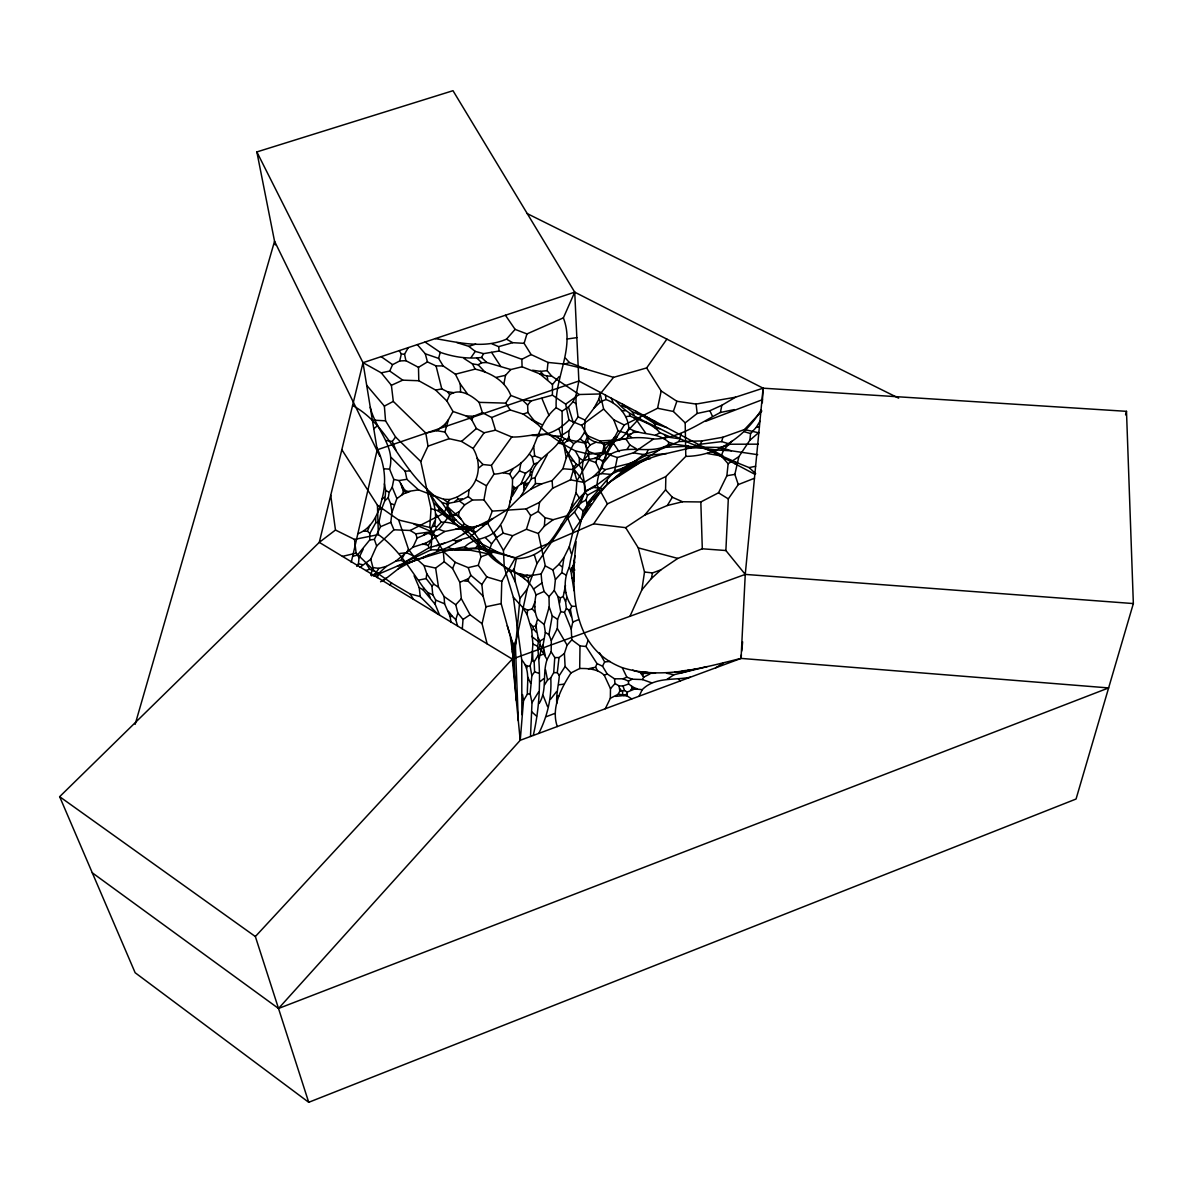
<?xml version="1.0" encoding="UTF-8"?>
<svg xmlns="http://www.w3.org/2000/svg" width="1193" height="1193" viewBox="0 0 1193 1193"><rect width="100%" height="100%" fill="white"/><g stroke="black" fill="none" stroke-linecap="round" stroke-linejoin="round"><path stroke-width="1.5" d="M373.707 576.159L397.314 566.123L430.941 549.824L431.866 537.118L436.489 527.231L434.64 525.949C437.19 512.975 434.401 500.091 426.751 488.996C398.551 464.092 386.875 423.828 352.576 405.501M530.497 736.484L532.003 702.632L530.139 693.685L531.839 675.73L530.095 665.783L531.571 661.205L532.898 644.041L531.646 629.68L527.172 614.768L523.011 607.804L513.348 597.275L504.281 567.301L503.431 550.435L487.654 523.309L492.262 511.111L483.926 499.867L486.476 485.775L493.962 474.158C511.022 473.278 526.68 461.661 533.659 446.286C539.445 432.239 543.889 417.789 556.192 407.738C554.521 376.943 575.205 348.58 563.379 317.875L574.713 292.151L452.997 90.698L256.853 151.929L275.27 244.908M377.212 577.666L379.374 572.789L386.383 566.392L395.748 561.187L412.927 547.199L426.333 542.875L444.795 531.481L455.487 529.304L469.818 528.797L474.814 527.44L492.918 518.537L507.592 509.53L520.685 496.527L530.781 489.234L541.905 483.776L552.135 480.57L562.902 468.745L566.257 457.933L573.699 443.751L570.12 440.545L568.778 436.549L568.942 430.703L578.053 416.849L575.995 403.577L576.025 395.465L578.859 381.014L574.728 292.151L363 362.702L319.277 542.368L59.65 796.685L135.137 972.727L308.719 1102.302L1076.056 799.027L1133.35 603.569L1126.49 411.331L763.102 388.187L735.559 397.194L696.086 404.069L676.863 401.266L661.176 390.961L646.651 367.936L666.872 339.125M92.293 872.814L278.521 1008.473L520.223 740.286L512.274 659.073L527.187 589.133L536.999 563.528L567.257 518.866L574.489 511.976L580.648 503.028L584.734 492.172L584.421 482.613L581.99 469.475L579.306 465.315L579.336 458.008L575.235 450.85C557.146 441.156 539.639 429.763 527.962 412.435L527.604 405.009L522.206 399.804L510.828 395.45C504.967 380.388 490.129 372.499 475.142 369.114L455.398 374.214L443.155 365.923L438.621 358.392L425.304 353.799L417.282 344.598M538.789 733.397C547.483 716.098 551.941 697.249 550.748 677.878L553.716 672.658L554.775 657.597L551.166 651.781L551.3 640.581L548.944 634.676L552.27 615.886L549.198 606.894L549.004 596.664L554.268 590.431L555.401 579.574L552.881 569.956L545.305 565.9L538.356 533.51L544.366 526.158L553.149 519.716L566.839 515.808L577.129 505.429L585.718 490.875L593.637 487.43L611.084 474.411L632.275 464.331L637.301 460.066L645.428 455.637L666.499 453.519L689.42 448.18L700.246 444.228L721.705 441.604L730.205 444.228L758.286 444.169M575.235 450.85L589.059 454.175L602.51 452.565L604.195 445.302L599.781 440.978L587.776 435.833L581.587 425.334L568.942 420.13L565.661 404.129L552.419 395.166L552.478 384.489L559.025 376.675M357.84 533.718C372.052 528.603 378.718 513.05 381.894 499.33C386.92 481.748 384.698 463.988 376.869 447.718M605.298 708.746L610.339 698.293L618.123 694.281L619.823 691.12L619.033 685.871L615.006 683.559L614.499 678.817L607.177 673.911L602.525 666.216L596.977 663.562L586.002 646.487L580.007 645.92L571.805 639.836L571.223 629.054L572.774 622.06L570.388 609.444L571.73 606.312C563.692 595.292 563.245 579.127 569.344 567.197C572.058 548.049 579.977 530.199 583.079 510.947C603.852 483.448 631.679 460.558 666.499 453.519M352.621 556.341L357.438 555.073L369.77 539.922L369.845 533.495L375.735 522.773L375.706 517.374M533.256 735.455C540.116 705.928 540.981 675.879 537.536 646.188C540.623 637.345 533.271 628.383 537.625 619.271C533.987 611.666 534.375 603.032 535.985 594.964C529.006 572.401 501.612 570.552 488.101 553.835L470.817 550.331L430.941 549.824M557.295 726.537C550.838 707.852 561.083 688.406 571.015 672.912L579.694 668.512L580.007 645.92M610.339 698.293L610.488 688.674L604.255 675.208C597.618 668.945 588.313 668.319 579.694 668.512M278.521 1008.473L1108.625 687.929L741.062 658.402C702.602 667.886 661.563 679.95 622.254 667.662C570 647.605 571.238 588.089 576.115 541.741M741.405 654.718L741.062 658.402L520.237 740.286L523.518 700.53L527.366 694.162C527.097 682.828 530.318 669.198 521.744 659.983L513.348 597.275M516.36 700.768L511.767 641.64L501.149 603.598L501.776 581.394L515.48 557.742L593.696 523.831L625.684 527.664L644.742 515.093L665.56 489.801L665.858 476.559L685.796 456.382C717.172 456.099 745.237 436.519 761 410.153M528.29 581.96L528.38 577.77L531.78 575.429L541.115 573.967L545.305 565.9M555.401 579.574L561.784 572.67L563.976 557.504L569.3 546.722L573.072 531.452L598.245 495.125L607.312 484.298L622.97 470.668L634.855 463.212L648.381 457.083L659.028 450.029L678.981 441.514L701.931 440.933L722.883 437.249L744.477 429.54L761.85 410.989M551.3 640.581L557.325 628.502L557.593 619.361L560.74 611.696L557.877 596.485L554.268 590.431M521.878 714.682L521.744 659.983M539.147 703.467C547.512 690.031 542.099 674.149 547.065 659.58L543.68 653.913L543.083 645.025L545.335 632.365L544.172 624.491L549.198 606.894M573.699 443.751L580.23 438.935L584.481 432.448L585.017 420.07L593.965 408.185L598.797 399.297L600.482 392.482M574.236 581.259L572.923 568.062L574.907 555.819M741.062 658.402L745.252 574.4L725.881 550.525L728.312 498.883L738.273 484.597L754.468 478.244M762.312 402.846L763.102 388.172L574.713 292.151M520.685 496.527L531.377 478.781C531.407 458.112 556.892 453.101 562.291 434.968L562.097 411.167L568.435 406.977L573.028 401.743L576.025 395.465M433.76 502.924L477.826 544.739L480.913 556.833L478.274 565.318L468.223 567.629L455.189 562.306L443.259 551.345L429.808 527.455L431.016 508.65L420.786 461.527L395.569 436.996L385.548 420.816L384.37 406.112L366.669 385.264M539.236 658.625L541.533 647.396L543.083 645.025M556.758 703.512C556.132 693.849 558.652 685.095 559.323 675.462L565.109 666.484L564.393 653.451L567.107 645.174L571.805 639.836M544.366 526.158L544.977 517.687L538.252 511.379L539.549 502.357L552.642 488.25L570.478 479.825L584.033 482.419L593.443 476.633L601.406 473.606L605.313 469.639L630.053 463.331L637.301 460.066M487.132 643.877L482.076 623.685L485.983 606.79L483.105 596.142L468.297 581.304L468.491 578.68L470.847 575.28L468.223 567.629M462.302 628.86L463.033 619.45L457.844 613.083L455.756 604.762L444.094 596.53L438.502 587.165L435.624 568.077L444.214 561.739L443.259 551.345M567.257 518.866L575.995 492.828L576.95 480.824L572.729 465.866L562.41 440.888C548.258 428.212 528.484 437.771 511.782 436.981L495.498 430.181L484.075 432.776L476.395 428.526L471.727 419.757L466.209 415.984L452.997 411.481L446.957 401.042L435.624 390.066L418.803 380.746L402.727 380.149L391.393 385.309L393.302 401.4L425.797 433.059L428.019 446.152L420.786 461.527M515.003 681.382L513.676 646.054L507.249 625.714M527.172 614.768L527.545 610.175L523.011 607.804M518.314 720.796L515.465 647.083L519.999 598.349L515.391 582.169L510.768 572.327L488.981 553.149L481.689 548.691C473.845 534.21 458.47 521.341 441.231 522.206L436.489 527.231M570.478 479.825L573.49 469.58L583.631 460.438L594.532 458.395L605.388 453.146L610.741 454.16C629.143 443.692 650.588 455.323 668.438 444.661L668.647 442.29C657.835 431.568 640.82 435.982 628.83 428.153C628.01 414.985 618.019 403.89 605.925 399.506L600.526 401.847L593.965 408.185M741.763 651.035L742.628 641.834M308.719 1102.302L255.362 936.535L512.274 659.073L745.252 574.4L763.102 388.172M356.767 566.362L358.422 563.857L359.033 557.638L363.104 549.287M483.926 499.867L472.503 500.031L464.688 504.848L459.29 511.678L447.793 517.792L438.845 529.304L431.642 531.75L415.746 533.838L410.213 530.482L393.944 529.767L390.797 522.325L392.02 512.185L396.881 498.57L401.415 495.319L404.546 489.935L398.984 480.555L393.779 479.407L389.574 469.117C396.001 446.048 375.02 428.481 370.262 407.305M646.651 367.936L613.56 377.346L600.183 393.958L579.157 394.51L551.673 376.093L547.155 370.665L548.005 362.433L531.139 354.575L524.1 343.33L526.948 333.921L563.379 317.875M403.383 491.561L401.817 485.924M634.855 463.212L635.079 461.124L643.564 454.533L659.028 450.029M644.742 515.093L667.334 505.504L682.53 501.746L700.828 501.955L718.499 492.813L726.865 475.739L728.148 463.734L721.243 455.965L707.076 453.474M738.273 484.597L734.858 474.367L738.899 456.591L749.845 440.247L750.561 433.551L756.273 427.333L759.926 421.278M472.503 500.031L468.297 496.556L469.043 489.816C480.197 478.855 480.913 461.527 473.129 448.449L461.497 441.425L449.135 438.681L428.019 446.152M439.65 615.156L435.177 604.344L435.669 600.079L432.776 594.755L431.911 585.942L426.14 578.59L426.781 573.773L424.022 565.557L413.33 555.834L408.498 549.302L398.671 520.014L377.435 505.176L341.824 449.672M397.314 566.123C419.727 559.368 441.753 550.868 464.867 546.797C472.89 538.565 485.178 539.728 493.887 532.615C507.666 519.328 512.766 497.928 512.498 479.079L509.635 473.934L503.252 472.801M559.323 675.462L557.28 672.673L559.025 657.567L564.393 653.451M509.933 501.97L513.959 489.339L520.879 484.075L525.546 473.293L530.751 469.416L533.808 464.196L537.044 462.914M581.99 469.475L583.138 460.543L589.059 454.175M571.223 629.054L564.468 612.352L566.377 608.37L565.571 601.645L563.23 596.485L565.482 585.495M382.312 581.394L398.208 568.942L410.243 562.067M629.964 616.304L641.834 589.894L644.518 572.014L638.27 547.87L625.684 527.664M559.651 603.017L560.442 597.872L563.23 596.485M593.696 523.831L607.386 503.908L596.947 484.91C599.184 462.437 612.978 443.781 624.237 424.991L657.582 408.274L673.344 411.466L685.185 422.859L685.796 456.382M410.213 530.482L443.707 513.393L447.092 515.451L455.472 515.078L455.681 513.9M392.02 512.185L390.543 503.476L388.247 497.884L389.186 492.321L392.229 487.221L393.779 479.407M449.135 438.681L444.9 432.06L448.434 419.682L452.997 411.481M523.563 490.726L525.218 482.002L529.886 475.366L530.751 469.416M512.498 479.079L519.447 470.907L520.923 463.048M360.107 567.301L370.769 559.219L376.645 546.021L374.378 539.415L380.522 526.709L379.001 522.027L381.79 508.501L384.832 500.672L385.697 490.412L384.4 483.836M503.878 383.937L505.534 375.303L510.813 369.547L522.087 366.773L539.788 373.871L552.478 384.489M604.195 445.302C619.644 438.085 636.674 435.892 653.466 439.054C678.981 438.77 699.083 423.515 720.408 412.48L721.825 405.277L735.559 397.194M574.489 511.976L580.469 521.684L585.48 510.336L587.254 503.297L614.619 470.847L617.318 457.516L633.438 452.833L653.466 439.054M641.834 589.894L651.333 578.59L652.482 572.923L660.877 569.866L677.803 558.413L702.304 548.795L725.881 550.525M657.582 408.274L661.176 390.961M515.391 582.169L514.228 568.822L516.39 558.667C561.277 557.504 560.785 500.717 596.947 484.91M487.654 523.309L476.738 526.307L473.397 528.365L467.641 526.098L464.331 523.861L458.485 515.346L459.29 511.678M593.443 476.633L602.033 468.208L603.076 463.436L610.741 454.16M256.853 151.929L363 362.687L381.268 372.842L389.723 371.038L392.586 364.67L399.73 360.942L401.325 353.993L399.237 350.608M351.234 562.365L377.212 449.806L363 362.687M583.631 460.438L586.613 449.463L585.569 443.319L587.523 441.604L588.403 437.891L584.481 432.448M1125.566 414.881L1126.49 411.331M604.538 459.141L606.551 452.714L618.004 430.822L613.709 419.727L603.643 409.05L600.183 393.958M678.981 441.514L681.009 433.864M438.621 358.392L440.217 352.338L425.051 342.018M721.705 441.604L722.883 437.249M565.571 601.645L566.735 597.529M135.152 724.315L274.554 241.254L379.836 456.278M571.074 508.68L572.685 503.118M527.545 610.175L532.197 608.937L534.926 602.003M370.725 575.13L372.962 567.614L370.769 559.219M631.723 698.949L627.25 696.011L627.294 692.074L634.78 688.943L642.252 689.658C654.942 676.714 674.12 680.547 690.3 677.221M631.47 686.363L632.126 688.167L633.558 688.406L633.826 687.556L628.607 684.007L628.443 681.084L623 678.787L614.499 678.817M599.557 470.4L595.829 462.571L598.14 455.07L603.882 451.163L614.649 436.862M457.575 625.997L455.786 619.614L457.844 613.083M503.431 550.435L512.662 535.717L526.426 529.26L530.691 515.63L538.252 511.379M431.866 537.118L430.076 531.004L434.655 521.207M611.875 441.887L612.829 440.053M587.254 503.297L585.912 500.076L587.582 495.17L598.558 489.085M673.344 411.466L676.863 401.266M538.341 649.842L540.086 644.772L539.952 641.029L538.267 638.016M586.002 646.487L587.94 640.88M488.101 553.835L491.591 543.859L496.601 537.476L503.148 533.152L512.662 535.717M559.711 529.453L561.5 524.398M623 678.787L626.847 677.206L632.275 679.205L642.445 679.548L643.698 677.177L642.624 675.626L643.415 673.434L655.494 673.255M585.733 512.572L587.985 506.384M588.343 668.751L595.575 667.185L596.977 663.562M513.676 646.054L515.794 640.611M611.427 480.973L640.432 462.407L641.103 460.692M721.243 455.965L723.659 449.776L731.846 441.306M410.183 562.44L447.673 547.498L455.651 542.8L456.382 540.921L469.565 537.163L492.918 518.537M526.62 668.274L527.381 666.335L530.095 665.783M574.042 590.759L570.851 570.746L573.043 565.512M363.716 531.183L367.429 531.198L369.785 525.352M482.076 623.685L470.057 614.738L461.333 598.677L459.797 582.288L452.594 568.494L455.189 562.306M615.573 696.384L623.626 695.579L626.668 694.162M446.957 401.042L449.701 394.659C459.901 387.844 471.384 395.33 479.109 402.354L505.668 403.13L510.186 409.945L523.205 414.075L537.476 424.022M576.95 480.824L589.074 460.125L588.373 451.431L584.674 443.065L587.776 435.833M536.343 628.577L535.746 625.922L536.731 623.641M588.403 437.891C598.066 446.674 610.562 442.126 621.24 438.368L626.757 432.82L628.83 428.153M558.22 443.214L563.633 443.945L566.75 441.082L568.778 436.549M574.802 473.278L573.371 468.342L574.057 466.806L576.458 464.36L579.306 465.315M412.927 547.199L417.177 538.058L431.642 531.75M422.411 544.47L425.856 543.889L426.333 542.875M645.428 455.637L647.874 450.402M585.48 510.336L593.398 496.407M593.234 499.748L598.066 493.455M639.075 696.22L642.252 689.658M602.525 666.216L604.642 661.891L599.468 652.735M437.115 551.255L440.321 544.828L452.863 540.161L474.814 527.44M471.727 419.757L473.532 416.238L482.434 412.689L491.65 417.52L495.498 430.181M443.707 513.393L448.881 503.282L459.484 501.135L468.297 496.556M700.246 444.228L701.931 440.933M401.415 495.319L407.484 491.531L418.564 489.891L443.647 499.285L448.881 503.282M440.217 352.338C453.817 357.065 467.522 359.108 481.54 357.468L483.553 353.65L499.077 351.025L521.848 359.302L531.139 354.575M547.065 659.58L551.166 651.781M530.781 489.234L535.478 483.568L535.105 477.603L547.423 454.458M621.15 472.86L622.194 470.892L625.997 469.49M635.929 448.508L629.859 444.944L626.295 439.471L628.07 436.191L630.903 433.998L633.662 432.418L637.882 432.194M455.487 529.304L461.393 527.381L464.331 523.861M735.037 463.809L735.917 462.243L749.144 467.596L755.676 473.696M443.155 365.923L436.056 365.923L427.437 361.911L418.475 367.34L405.903 360.689L404.546 354.202L408.274 347.61M395.748 561.187L400.997 560.307L403.98 555.028M435.177 604.344L423.023 589.745L423.903 588.209C410.198 569.285 398.044 548.586 378.39 534.613L377.435 505.176M399.536 553.507L406.515 552.717L408.498 549.302M612.486 444.512L617.377 436.161M594.532 458.395L598.826 458.932L600.661 455.83M398.208 568.942L404.725 562.112L428.824 547.885L428.317 545.261L431.284 540.265M512.513 495.856L517.658 487.296M483.21 525.681L485.133 522.504M667.334 505.504L672.33 497.242L665.56 489.801M544.604 684.827L547.542 680.04L550.748 677.878M531.839 675.73L534.598 671.853L534.166 661.802L538.267 655.121M532.003 702.632L538.714 691.746M455.04 549.645L475.753 547.915L479.452 542.666L473.367 537.357M627.115 449.239L629.859 444.944M509.635 473.934L513.02 468.789M483.105 596.142L481.853 584.54L486.833 576.935L478.274 565.318M505.668 403.13L510.828 395.45M371.56 575.876L375.392 573.594L378.927 568.345L386.383 566.392M471.22 357.289L475.261 351.413L483.553 353.65M473.129 448.449L484.075 432.776M452.087 520.416L437.13 504.43L426.751 488.996L441.842 502.447L446.674 503.893C450.686 513.363 456.397 523.936 466.687 527.455L467.641 526.098M640.432 462.407L646.8 459.305L648.381 457.083M493.962 474.158L491.412 465.419L511.782 436.981M396.076 450.432L392.303 441.485L395.569 436.996M552.881 569.956L558.965 564.289L563.976 557.504M446.674 503.893L449.91 499.509L457.173 497.063L469.043 489.816M425.797 433.059L436.668 430.673L444.855 424.425L448.434 419.682M630.59 690.18L632.126 688.167M519.999 598.349L527.187 589.133M550.629 699.187L556.549 691.627M610.249 446.376L612.695 443.259M586.613 449.463L590.177 444.959L595.978 442.245M514.765 572.133L525.323 576.338L527.231 575.22L531.78 575.429M525.278 485.447L528.395 482.747M527.604 405.009L531.124 400.952L552.419 395.166M610.488 688.674L615.006 683.559M435.266 338.603C458.53 342.436 483.896 349.027 506.488 339.14L515.108 329.387L526.948 333.921M615.991 400.699C623.82 410.884 633.781 415.91 645.145 421.591C668.125 431.97 689.927 445.869 715.069 451.625L716.516 450.015L731.369 450.79L757.689 454.682M455.756 604.762L461.333 598.677M521.311 576.219L523.563 575.951M485.491 550.734L486.222 549.958L474.337 532.943L473.397 528.365M618.004 430.822L625.639 433.029L640.432 417.341M512.96 492.038L513.348 490.77M510.768 572.327L514.228 568.822M626.37 466.791L630.053 463.331M376.645 546.021L393.944 529.767M651.333 578.59L660.877 569.866M461.497 441.425L476.395 428.526M749.845 440.247L758.852 432.477M531.795 435.445C545.887 436.653 559.338 430.166 568.942 420.13M373.782 428.809L377.331 425.797M431.911 585.942L433.909 584.257L438.502 587.165M423.411 535.344L426.259 532.958M540.22 681.546L543.516 678.802M384.832 500.672L388.247 497.884M478.766 467.939L482.956 464.524L491.412 465.419M381.894 499.33L384.385 497.317M663.8 438.636L666.022 436.847L678.012 438.562M462.914 534.345L469.818 528.797M685.185 422.859L697.174 413.464L709.895 410.72L721.825 405.277M330.729 495.274L335.472 530.035L319.277 542.368L512.274 659.073M588.984 505.653L591.609 503.714M581.587 425.334L603.643 409.05M454.742 501.507L457.993 499.136L462.332 498.868M533.465 589.103L541.935 582.93L541.115 573.967M562.41 440.888L564.99 439.024L584.674 443.065M565.661 404.129L579.157 394.51M389.529 584.853L391.841 583.228L410.153 593.95L420.234 596.56L437.756 614.022M675.089 671.957L683.902 671.495L688.928 669.884M531.571 661.205L532.868 660.326L532.54 651.214M463.033 619.45L470.057 614.738M728.148 463.734L738.899 456.591M667.111 679.279L673.941 674.746L707.121 666.648M380.567 581.811L386.353 578.009M631.529 466.597L638.941 463.108M562.291 434.968L568.942 430.703M538.103 436.638L540.31 435.251M614.619 470.847L622.522 468.252L635.079 461.124M520.879 484.075L525.218 482.002M459.797 582.288L468.491 578.68M407.663 563.797L418.728 558.548M715.74 667.782L723.137 663.263M539.952 641.029L543.486 638.971M655.375 435.341L659.923 432.701L670.749 437.13M609.086 445.049L610.846 444.05M580.648 503.028L585.912 500.076M464.062 358.511L472.428 363.895L478.125 364.76L481.733 362.747L486.804 362.508L510.813 369.547M598.826 458.932L602.152 460.722L606.745 458.201M619.823 691.12L624.535 690.553L627.294 692.074M384.37 406.112L393.302 401.4M522.191 574.892L527.231 575.22M422.725 557.951L429.584 554.387M643.698 677.177L649.902 674M628.443 681.084L632.275 679.205M492.262 511.111L526.143 508.889L539.549 502.357M607.386 503.908L665.858 476.559M431.016 508.65L437.577 510.529L439.591 509.605L461.288 529.334M455.651 542.8L461.378 540.146M613.992 478.736L615.2 478.169M617.437 476.275L619.242 475.455M540.533 655.345L543.68 653.913M432.88 526.724L434.64 525.949M604.255 675.208L607.177 673.911M663.666 447.405L688.48 446.212L716.516 450.015M535.985 594.964L544.083 591.46L549.004 596.664M380.522 526.709L390.797 522.325M572.774 622.06L578.381 619.719M491.65 417.52L510.186 409.945M705.466 421.397L762.476 399.655M644.414 415.76L649.976 418.713M411.868 561.471L414.001 560.65M546.349 716.665L554.596 713.503M378.852 509.605L381.79 508.501M557.25 696.503L559.114 695.817M480.913 556.833L493.41 552.24L515.48 557.742M619.033 685.871L622.985 686.005L628.607 684.007M405.754 493.052L409.825 491.62M523.205 414.075L527.962 412.435M377.212 449.806L578.859 381.014L755.005 474.382M548.005 362.433L564.781 364.119L569.404 362.553L586.479 369.278L613.56 377.346M365.833 570.522L369.696 569.225L375.109 571.536L391.841 583.228M529.468 454.175L532.212 456.859L534.688 456.039L541.368 458.44M686.706 446.987L720.333 447.42L730.205 444.228M456.71 342.525L468.774 346.343L475.724 344.121M428.824 547.885L444.557 543.083M531.377 478.781L535.105 477.603M492.127 343.927L498.674 346.641L512.662 342.674L524.1 343.33M681.218 672.882L696.652 668.706M683.171 670.928L685.423 670.451M342.421 556.37L356.125 553.164L375.109 571.536M462.541 528.574L476.738 526.307M566.377 608.37L568.524 609.862L570.388 609.444M375.735 522.773L379.001 522.027M496.243 377.391L505.534 375.303M571.924 578.053L574.027 577.576M436.608 545.633L440.321 544.828M485.983 606.79L501.149 603.598M720.408 412.48L734.441 409.587M749.144 467.596L755.631 466.269M419.056 580.037L426.14 578.59M335.472 530.035L354.485 539.415L378.39 534.613M375.392 573.594L379.374 572.789M530.557 623.894L532.734 626.519L535.746 625.922M435.624 390.066L441.783 388.933L447.524 391.751L453.713 392.706M646.8 459.305L650.439 458.634M726.865 475.739L734.858 474.367M527.366 694.162L530.139 693.685M529.886 475.366L531.586 475.082M398.984 480.555L406.873 479.288L418.564 489.891M566.75 441.082L570.12 440.545M553.731 435.892L561.262 436.28L564.99 439.024M756.273 427.333L759.389 426.87M626.757 432.82L627.876 434.446L630.903 433.998M597.186 495.274L598.245 495.125M567.242 338.991L576.83 337.634M531.646 629.68L533.808 629.382L536.418 632.365M626.101 416.611L630.038 416.089C640.477 420.622 652.243 423.664 659.923 432.701M461.393 527.381L469.639 527.023M558.622 684.812L563.901 684.156M682.277 670.898L684.036 670.69M599.781 440.978L619.913 439.785M369.77 539.922L374.378 539.415M532.51 370.218L540.325 371.366L547.155 370.665M467.104 548.869L481.689 548.691M391.14 457.441L405.188 471.235L409.706 470.847M604.642 661.891L610.1 661.474M689.42 448.18L701.081 447.554M441.842 502.447L453.668 519.82L455.801 519.716M444.094 596.53L444.586 603.807L450.119 616.513L452.401 616.393L455.786 619.614M668.438 444.661L675.566 444.333L688.48 446.212M399.73 360.942L405.903 360.689M632.275 464.331L635.168 464.256M571.73 606.312L574.966 606.298M554.775 657.597L559.025 657.567M553.716 672.658L557.28 672.673M539.788 373.871L547.095 376.063L551.673 376.093M619.286 470.862L622.194 470.892M642.058 671.734L648.067 672.494M632.648 670.153L643.415 673.434M535.478 483.568L541.905 483.776M466.209 415.984L473.532 416.238M530.84 472.01L532.525 472.07M443.647 499.285L449.91 499.509M476.797 540.265L479.004 540.354M373.126 420.13L385.548 420.816M384.534 468.834L389.574 469.117M618.123 694.281L623.909 694.908M401.325 353.993L404.546 354.202M525.666 483.329L526.993 483.419M745.252 574.4L1133.35 603.569M562.902 468.745L573.49 469.58M601.406 473.606L611.084 474.411M464.763 581.006L468.297 581.304M455.472 515.078L458.485 515.346M621.553 410.496L625.072 410.854M633.826 417.848L637.733 419.295M479.556 548.899L497.332 551.912L516.39 558.667M644.518 572.014L652.482 572.923M564.468 592.324L565.87 592.489M424.619 544.381L428.317 545.261M623.626 695.579L627.25 696.011M372.962 567.614L378.927 568.345M522.206 399.804L531.124 400.952M622.343 404.069L632.171 411.734L646.188 417.267M593.637 487.43L601.555 488.519M655.285 428.078L659.58 428.719M386.055 440.471L392.303 441.485M633.438 452.833L643.564 454.533M436.668 430.673L444.9 432.06M560.74 611.696L564.468 612.352M475.753 547.915L484.06 549.496M358.422 563.857L362.404 564.647M666.484 673.21L673.941 674.746M398.671 520.014L429.808 527.455M452.863 540.161L456.382 540.921M621.24 438.368L626.295 439.471M424.022 565.557L435.624 568.077M644.19 417.013L654.331 423.411L666.723 427.586M744.477 429.54L758.837 432.835M564.781 364.119L586.479 369.278M649.514 418.892L655.539 421.666M544.977 517.687L553.149 519.716M519.447 573.639L522.922 574.519M638.27 547.87L677.803 558.413M428.884 533.733L436.921 535.94M447.673 547.498L453.086 549.063M744.432 431.762L750.561 433.551M668.647 442.29L675.566 444.333M486.833 576.935L501.776 581.394M720.333 447.42L731.369 450.79M602.51 452.565L617.318 457.516M534.598 671.853L538.535 673.18M390.543 503.476L394.093 504.699M526.426 529.26L538.356 533.51M642.445 679.548L651.602 682.814M589.074 460.125L595.829 462.571M712.027 451.61L735.917 462.243M438.845 529.304L444.795 531.481M470.937 530.393L475.038 531.914M588.373 451.431L598.14 455.07M633.826 687.556L637.33 688.868M525.323 576.338L528.38 577.77M519.447 470.907L525.546 473.293M720.199 448.389L723.659 449.776M435.669 600.079L444.586 603.807M512.781 486.013L515.182 487.952M414.001 524.13L430.076 531.004M706.36 448.956L714.89 452.654M570.552 459.946L574.101 461.482L576.458 464.36M602.033 468.208L605.313 469.639M423.903 588.209L427.899 592.608L432.776 594.755M672.33 497.242L682.53 501.746M431.881 494.976L433.849 495.87M633.558 688.406L634.78 688.943M683.902 671.495L684.752 671.868M621.941 405.665L625.863 407.439M406.515 552.717L413.33 555.834M578.053 416.849L585.017 420.07M532.898 644.041L537.536 646.188M440.128 508.919L441.753 509.679M613.232 439.546L614.499 440.157M404.427 491.113L406.306 492.008M400.997 560.307L404.725 562.112M477.826 544.739L493.41 552.24M527.023 213.502L898.642 398.149M613.709 419.727L624.237 424.991M531.481 419.504L541.861 424.708M479.452 542.666L497.332 551.912M557.877 596.485L560.442 597.872M404.546 489.935L407.484 491.531M715.069 451.625L723.018 455.965M385.697 490.412L389.186 492.321M476.037 479.959L486.476 485.775M561.784 572.67L565.87 574.951M414.09 575.742L419.22 587.612L423.023 589.745M506.488 339.14L512.662 342.674M556.192 407.738L562.097 411.167M603.882 451.163L606.551 452.714M464.867 546.797L470.817 550.331M652.034 420.309L658.029 424.246M573.028 401.743L575.995 403.577M718.499 492.813L728.312 498.883M695.385 445.198L698.308 447.017M545.335 632.365L548.944 634.676M552.27 615.886L557.593 619.361M579.336 458.008L583.138 460.543M381.149 356.647L392.586 364.67M389.723 371.038L402.727 380.149M572.729 465.866L574.057 466.806M437.577 510.529L453.236 522.206M59.65 796.685L255.362 936.535M459.484 501.135L464.688 504.848M466.687 527.455L474.337 532.943M625.639 433.029L631.634 437.428M524.935 664.471L527.381 666.335M468.774 346.343L475.261 351.413M531.616 636.361L538.744 641.938M449.329 512.274L451.864 514.302M537.625 619.271L544.172 624.491M444.214 561.739L452.594 568.494M446.286 507.875L449.448 510.44M580.23 438.935L585.569 443.319M558.965 564.289L561.918 566.72M645.145 421.591L647.247 423.336M644.727 672.434L645.845 673.344M470.847 575.28L481.853 584.54M541.309 650.826L543.441 652.705M531.839 711.893L536.567 716.173M448.553 507.666L460.811 519M577.129 505.429L583.079 510.947M463.167 525.994L464.241 527.008M469.565 537.163L473.487 540.847M477.767 545.365L481.733 549.123M367.429 531.198L369.845 533.495M481.54 357.468L486.804 362.508M477.051 358.228L481.733 362.747M654.286 421.368L655.255 422.322M485.312 537.596L491.591 543.859M560.725 442.32L563.827 445.541M572.923 568.062L574.832 570.045M584.734 492.172L587.582 495.17M478.125 364.76L485.044 372.097M540.325 371.366L542.994 374.214M532.197 608.937L535.21 612.188M477.2 458.321L482.956 464.524M484 546.483L495.214 558.578M565.109 666.484L571.015 672.912M664.456 435.132L666.022 436.847M444.87 514.392L448.285 518.18M565.616 358.288L569.404 362.553M532.868 660.326L534.166 661.802M678.399 678.936L680.189 680.964M486.222 549.958L488.981 553.149M522.862 576.726L524.502 578.68M533.838 605.731L534.792 606.879M381.268 372.842L391.393 385.309M635.884 411.242L637.897 413.762M640.82 673.374L642.624 675.626M587.523 441.604L590.177 444.959M619.853 688.719L621.165 690.404M448.404 611.263L452.401 616.393M573.371 468.342L584.421 482.613M447.524 391.751L449.701 394.659M567.033 451.715L574.101 461.482M455.398 374.214L460.289 383.997L467.447 393.899M444.855 424.425L445.988 425.99M635.869 419.101L645.681 433.134M505.414 315.235L515.108 329.387M598.797 399.297L600.526 401.847M511.767 641.64L515.465 647.083M426.781 573.773L433.909 584.257M526.143 508.889L530.691 515.63M612.024 441.112L619.092 451.64M575.995 492.828L579.201 497.705M491.605 352.367L500.762 366.505M436.131 514.168L441.231 522.206M366.266 563.692L369.696 569.225M357.438 555.073L359.033 557.638M410.153 593.95L413.509 599.348M640.552 419.161L641.282 420.339M632.171 411.734L634.094 414.881M557.325 628.502L567.107 645.174M595.575 667.185L597.678 670.794M493.887 532.615L496.601 537.476M540.086 644.772L541.533 647.396M654.331 423.411L655.419 425.439M472.428 363.895L475.142 369.114M622.254 667.662L626.847 677.206M437.13 504.43L439.591 509.605M427.899 592.608L430.121 597.246M447.584 516.658L446.987 515.391L447.793 517.792M527.753 677.147L530.661 683.321M709.895 410.72L712.206 415.82M569.344 567.197L570.851 570.746M541.89 398.373L549.078 415.596M568.524 609.862L571.402 616.796M392.229 487.221L396.881 498.57M400.565 483.553L403.04 489.726M566.839 515.808L573.072 531.452M592.474 668.289L592.921 669.392M457.173 497.063L457.993 499.136M611.383 398.253L613.157 402.742M543.113 695.4L547.542 706.599M462.437 525.889L463.615 528.872M633.006 430.762L633.662 432.418M532.734 626.519L533.808 629.382M574.146 560.993L574.713 562.649M622.985 686.005L624.535 690.553M602.152 460.722L603.076 463.436M415.746 533.838L417.177 538.058M609.355 440.724L610.085 442.931M479.109 402.354L482.434 412.689M629.352 413.926L630.038 416.089M568.435 406.977L573.371 422.784M534.27 554.7L536.999 563.528M558.935 428.645L561.262 436.28M516.957 623.581L517.359 624.893M571.999 567.808L573.55 573.222M569.3 546.722L571.298 553.776M501 525.621L503.148 533.152M402.548 487.609L402.816 488.578M425.304 353.799L427.437 361.911M541.935 582.93L544.083 591.46M436.056 365.923L441.783 388.933M543.62 648.366L545.201 655.285M414.046 557.28L414.612 559.785M532.212 456.859L533.808 464.196M405.188 471.235L406.873 479.288M523.399 483.135L524.338 487.788M584.033 482.419L585.718 490.875M545.559 669.899L547.542 680.04M563.633 443.945L566.257 457.933M547.095 376.063L547.766 379.628M622.522 468.252L622.97 470.668M522.534 694.565L523.518 700.53M557.921 436.787L558.085 437.756M450.119 616.513L450.939 621.985M510.44 637.867L513.482 658.655M453.668 519.82L454.145 523.414M512.408 651.482L512.766 654.241M354.485 539.415L356.125 553.164M696.086 404.069L697.174 413.464M604.299 443.408L605.388 453.146M419.22 587.612L420.234 596.56M627.876 434.446L628.07 436.191M533.659 446.286L534.688 456.039M605.492 395.137L605.925 399.506M466.105 527.843L466.18 528.618M498.674 346.641L499.077 351.025M552.135 480.57L552.642 488.25M607.103 480.57L607.312 484.298M622.522 690.613L622.701 694.535M513.885 487.4L513.959 489.339M513.78 654.972L514.332 669.482M460.289 383.997L460.558 391.826M628.845 465.046L628.89 466.567M700.828 501.955L702.304 548.795M521.848 359.302L522.087 366.773M418.475 367.34L418.803 380.746"/></g></svg>
